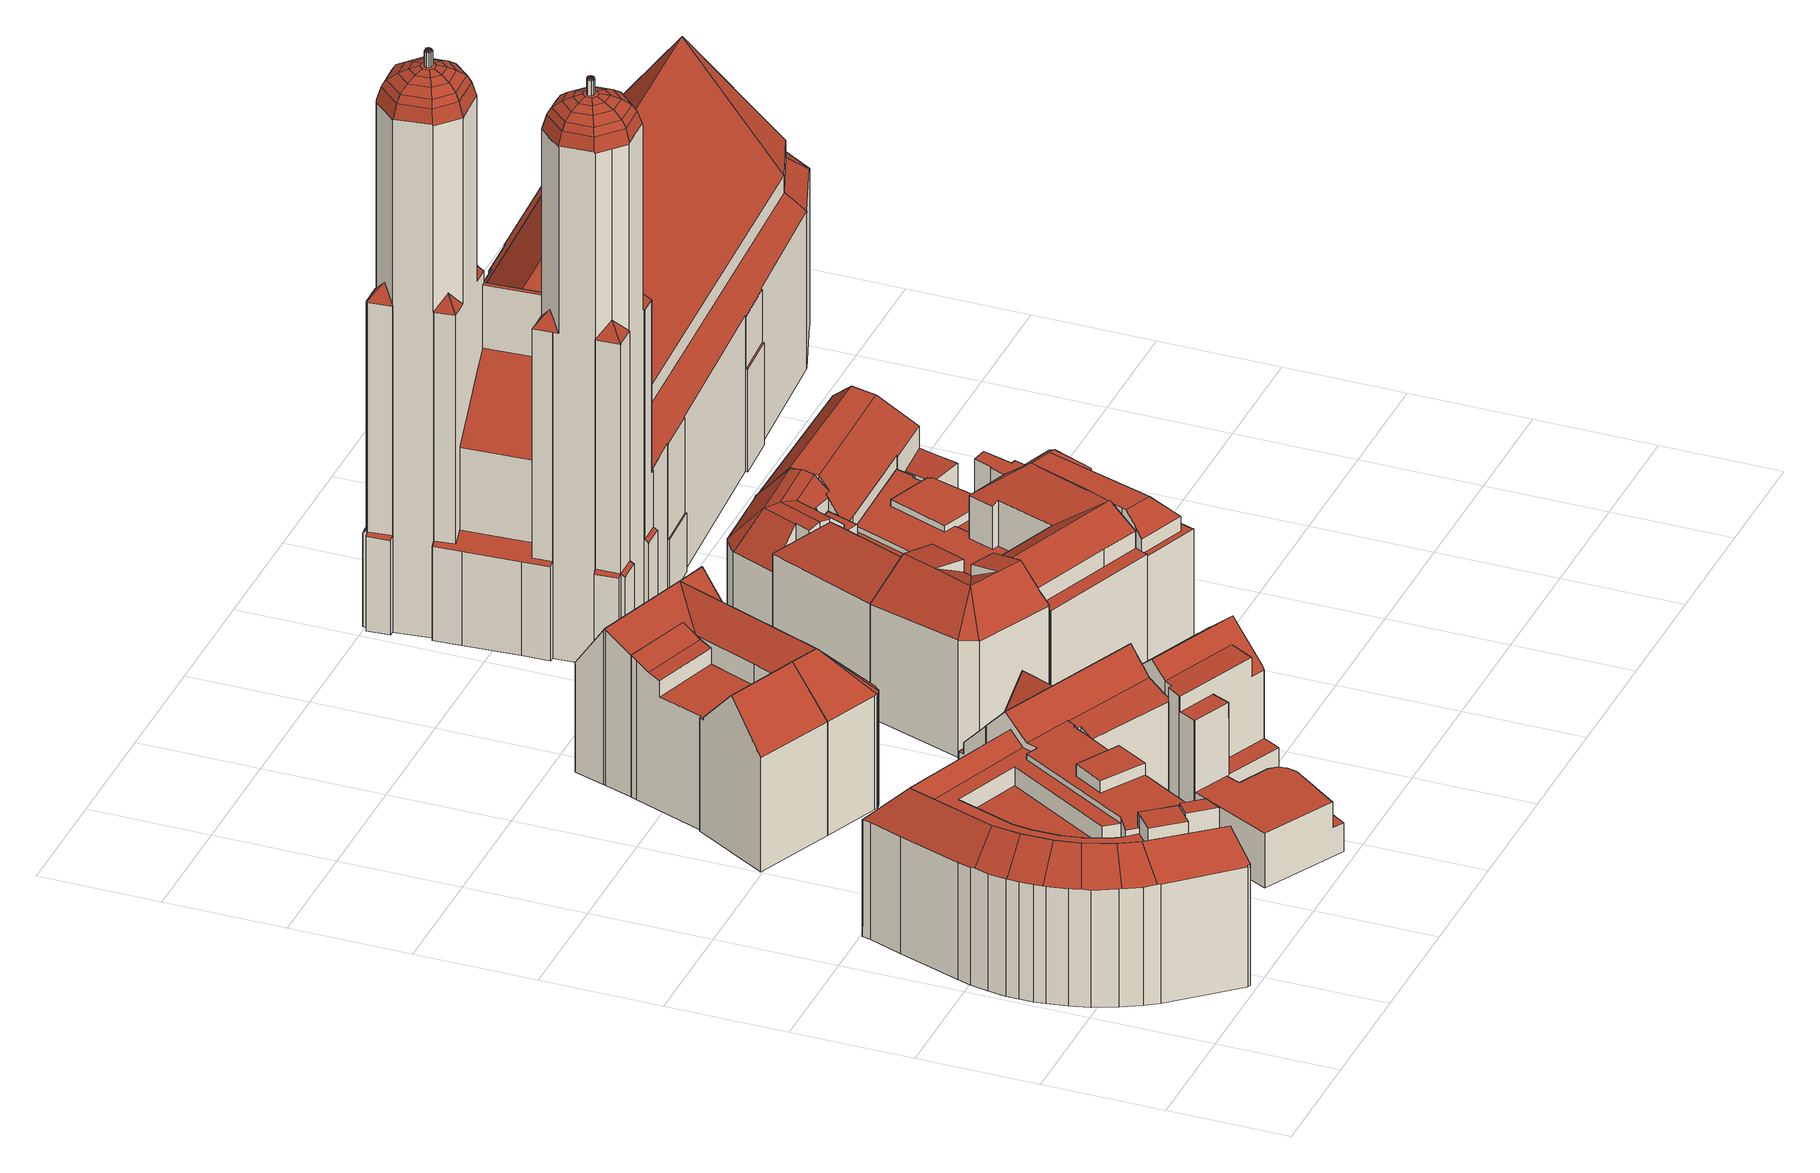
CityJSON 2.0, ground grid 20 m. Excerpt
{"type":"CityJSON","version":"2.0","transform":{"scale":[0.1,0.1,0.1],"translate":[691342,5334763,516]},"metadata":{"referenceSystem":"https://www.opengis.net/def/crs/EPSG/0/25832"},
"CityObjects":{
"building1":{"type":"Building","attributes":{"Gemeindeschluessel":"09162000","HoeheDach":"545.190","HoeheGrund":"516.909","Methode":"2000","NiedrigsteTraufeDesGebaeudes":"534.070","Geometrietyp2DReferenz":"3000","function":"31001_2000","roofType":"3100","measuredHeight":28.28,"storeysAboveGround":6},"geometry":[{"type":"MultiSurface","lod":"2","boundaries":[[[0,1,2,3,4,5,6,7]],[[8,9,10,11]],[[12,13,14,15,16]],[[11,10,17,18]],[[19,20,21,22,23,24]],[[25,26,21,20]],[[27,28,29,30,31]],[[32,33,34,35,36,37]],[[38,4,3,39]],[[40,41,42,43,44,45,46]],[[47,48,49,50]],[[19,51,52,53,54,55,56,57,58,59,60,61,62,63,28,27,64,65,66,67,13,12,68,69,70,38,39,71,72,73,74,75,76,77,78,25,20]],[[70,5,4,38]],[[18,17,33,32]],[[59,79,80,48,47,81,82,83,84,85,46,45,60]],[[86,87,88,89,90,35,34,91,92,93,94,95,82,81,96,97,80,79]],[[67,98,14,13]],[[84,83,99,100]],[[59,58,101,102,86,79]],[[97,49,48,80]],[[103,90,89,104]],[[57,105,101,58]],[[106,107,108,109]],[[110,111,112,113]],[[71,114,115,72]],[[116,0,7,117,16,15]],[[113,112,118,119]],[[54,53,120,121,122]],[[123,124,125,126]],[[127,128,129,130]],[[60,45,44,61]],[[98,131,132,116,15,14]],[[132,133,134,116]],[[135,136,137,138]],[[91,139,140,92]],[[96,50,49,97]],[[93,141,142,94]],[[69,6,5,70]],[[76,75,143,138,137,144]],[[12,16,117,68]],[[145,146,122,121,147,102,101,105]],[[40,148,149,150]],[[151,152,111,110]],[[61,44,43,62]],[[135,138,143,153]],[[55,146,145,56]],[[153,154,136,135]],[[74,73,155,156,157,158]],[[22,21,26,159,160,161]],[[69,68,117,7,6]],[[134,162,0,116]],[[78,77,163,130,129,160,159]],[[164,88,87,147,121,120,165]],[[166,91,34,33]],[[156,155,115,114,2,1,167]],[[162,168,1,0]],[[40,46,85,106,109,169,170,148]],[[171,172,133,132]],[[173,139,91,166,170,169]],[[94,142,174,95]],[[53,52,175,165,120]],[[107,100,99,174]],[[85,84,100,107,106]],[[28,63,42,41,29]],[[161,128,23,22]],[[164,157,156,167,176,104,89,88]],[[160,129,128,161]],[[95,174,99,83,82]],[[67,66,177,131,98]],[[176,167,1,168]],[[19,24,178,51]],[[37,36,152,151]],[[86,102,147,87]],[[76,144,163,77]],[[81,47,50,96]],[[119,118,124,123]],[[104,176,168,162,134,133,172,149,148,170,166,33,17,10,9,125,124,118,112,111,152,36,103]],[[75,74,158,154,153,143]],[[165,175,178,24,23,128,127,136,154,158,157,164]],[[127,130,163,144,137,136]],[[78,159,26,25]],[[71,39,3,2,114]],[[150,149,172,171]],[[27,31,179,64]],[[72,115,155,73]],[[173,108,107,174,142,141,140,139]],[[109,108,173,169]],[[179,31,30,150,171,180]],[[36,35,90,103]],[[177,181,180,171,132,131]],[[92,140,141,93]],[[65,64,179,180,181]],[[29,41,40,150,30]],[[65,181,177,66]],[[126,125,9,8]],[[54,122,146,55]],[[126,8,11,18,32,37,151,110,113,119,123]],[[56,145,105,57]],[[62,43,42,63]],[[51,178,175,52]]],"semantics":{"surfaces":[{"type":"RoofSurface"},{"type":"WallSurface"},{"type":"GroundSurface"}],"values":[0,1,1,1,1,1,1,1,1,0,0,2,1,1,1,0,1,0,1,1,1,1,1,1,1,0,1,1,1,0,1,0,0,1,1,1,1,1,1,1,0,0,1,1,0,1,1,1,0,1,0,1,0,1,0,0,0,0,1,1,1,1,1,1,1,1,1,1,1,0,1,1,1,1,1,1,0,1,0,0,1,1,0,1,1,0,1,0,1,0,1,1,0,1,1,1,0,1,1,1]}}]},
"building2":{"type":"Building","attributes":{"Gemeindeschluessel":"09162000","HoeheDach":"544.480","HoeheGrund":"517.140","Methode":"2000","NiedrigsteTraufeDesGebaeudes":"536.950","Geometrietyp2DReferenz":"3000","function":"31001_9998","roofType":"3100","measuredHeight":27.34,"storeysAboveGround":5},"geometry":[{"type":"MultiSurface","lod":"2","boundaries":[[[182,183,184,185]],[[186,182,185,187]],[[183,188,189,190,184]],[[191,192,193,194,195,196,197,198]],[[199,200,186,187,201,202,203]],[[192,191,200,199,204,205,206]],[[205,204,207,208]],[[194,202,201,195]],[[192,206,209,193]],[[191,198,188,183,182,186,200]],[[196,190,189,197]],[[194,193,209,208,207,203,202]],[[197,189,188,198]],[[196,195,201,187,185,184,190]],[[206,205,208,209]],[[203,207,204,199]]],"semantics":{"surfaces":[{"type":"RoofSurface"},{"type":"WallSurface"},{"type":"GroundSurface"}],"values":[0,1,0,2,0,1,0,1,1,1,1,1,1,1,0,1]}}]},
"building3":{"type":"Building","attributes":{"Gemeindeschluessel":"09162000","HoeheDach":"544.720","HoeheGrund":"516.900","Methode":"9999","NiedrigsteTraufeDesGebaeudes":"521.910","Geometrietyp2DReferenz":"3000","function":"31001_2000","roofType":"1000","measuredHeight":27.82,"storeysAboveGround":7},"geometry":[{"type":"MultiSurface","lod":"2","boundaries":[[[210,211,212,213,214]],[[215,216,217,218,219,220]],[[221,222,223,224]],[[225,226,227,228]],[[229,230,231,232]],[[233,234,231,230,235,225,228,236,237,238,239]],[[240,241,242,243,244,245,246,247,248]],[[237,249,250,238]],[[251,214,213,252]],[[230,212,211,235]],[[253,224,223,254,255]],[[221,256,234,233,257,222]],[[210,258,259,211]],[[51,260,261,19]],[[262,263,217,216]],[[240,264,241]],[[259,255,254,226,225,235,211]],[[53,265,266,52]],[[53,54,247,246,265]],[[267,268,269,245,244]],[[238,250,270,239]],[[215,220,271,272]],[[239,270,257,233]],[[273,274,275,276,277,278]],[[228,227,279,236]],[[264,240,248,280,281,278,277]],[[282,283,284,285]],[[285,284,263,262]],[[245,269,271,220,219,286,266,265,246]],[[215,272,268,267,287,251,252,229,232,256,221,224,253,274,273,56,55,54,53,52,51,19,282,285,262,216]],[[218,217,263,284,283,261,260,288]],[[259,258,276,275,255]],[[253,255,275,274]],[[19,261,283,282]],[[273,278,281,56]],[[288,286,219,218]],[[252,213,212,230,229]],[[272,271,269,268]],[[287,243,242,214,251]],[[236,279,249,237]],[[54,55,280,248,247]],[[210,214,242,241,264,277,276,258]],[[56,281,280,55]],[[232,231,234,256]],[[51,52,266,286,288,260]],[[267,244,243,287]],[[257,270,250,249,279,227,226,254,223,222]]],"semantics":{"surfaces":[{"type":"RoofSurface"},{"type":"WallSurface"},{"type":"GroundSurface"}],"values":[0,1,1,1,1,0,0,1,1,1,1,1,1,1,1,1,1,1,1,1,1,1,1,1,1,0,1,1,0,2,0,0,1,1,1,1,1,1,1,1,1,1,1,1,1,1,0]}}]},
"building4":{"type":"Building","attributes":{"Gemeindeschluessel":"09162000","HoeheDach":"544.460","HoeheGrund":"517.103","Methode":"2000","NiedrigsteTraufeDesGebaeudes":"536.112","Geometrietyp2DReferenz":"3000","function":"31001_9998","roofType":"3100","measuredHeight":27.36,"storeysAboveGround":5},"geometry":[{"type":"MultiSurface","lod":"2","boundaries":[[[289,290,291,292]],[[293,294,295,296]],[[297,298,299,300]],[[301,302,303,304,305]],[[198,191,306,307,188]],[[289,292,206,192]],[[292,291,308,205,206]],[[309,310,291,290]],[[311,312,313,314]],[[315,316,317,318]],[[308,319,307,306,320]],[[198,188,321,197]],[[301,305,310,309]],[[304,303,322,323,308]],[[324,325,323,322]],[[188,307,319,326,327,321]],[[311,314,325,324,302,301,309,290,289,192,191,198,197,328,297,300,293,296,315,318]],[[311,318,317,329,330,312]],[[323,313,312,330,319,308]],[[191,192,206,205,320,306]],[[197,321,327,328]],[[296,295,316,315]],[[300,299,294,293]],[[330,329,319]],[[291,310,305,304,308]],[[319,329,317,316,295,294,299,298,326]],[[324,322,303,302]],[[308,320,205]],[[297,328,327,326,298]],[[314,313,323,325]]],"semantics":{"surfaces":[{"type":"WallSurface"},{"type":"RoofSurface"},{"type":"GroundSurface"}],"values":[0,0,0,0,0,0,1,0,0,0,1,0,0,1,0,1,2,0,1,0,0,0,0,1,1,1,0,1,0,0]}}]},
"building5":{"type":"Building","attributes":{"Gemeindeschluessel":"09162000","HoeheDach":"542.830","HoeheGrund":"516.952","Methode":"2000","NiedrigsteTraufeDesGebaeudes":"529.500","Geometrietyp2DReferenz":"3000","function":"31001_2000","roofType":"3100","measuredHeight":25.88,"storeysAboveGround":6},"geometry":[{"type":"MultiSurface","lod":"2","boundaries":[[[331,332,333,334]],[[335,336,337]],[[338,339,340]],[[336,341,342,337]],[[343,344,345,346]],[[338,347,339]],[[348,349,350,351]],[[352,353,354,355,356,350,349,357]],[[358,359,360,361]],[[362,363,332,331]],[[364,344,343,365,366]],[[367,368,364,366,369]],[[358,370,355,354,371,359]],[[337,342,372,367,369,340]],[[351,350,356,373]],[[358,361,374,362,331,334,345,344,364,368,375,376,377,348,351,373,370]],[[334,333,346,345]],[[365,340,369,366]],[[373,356,355,370]],[[353,352,341,336,335,339]],[[337,340,339,335]],[[374,361,360,378,379]],[[376,375,372,342,341,352]],[[377,357,349,348]],[[343,346,333,332,363,379,378,338,340,365]],[[374,379,363,362]],[[377,376,352,357]],[[367,372,375,368]],[[378,360,359,371,347,338]],[[353,339,347,371,354]]],"semantics":{"surfaces":[{"type":"WallSurface"},{"type":"RoofSurface"},{"type":"GroundSurface"}],"values":[0,0,1,1,0,0,0,1,0,0,0,0,0,1,0,2,0,1,0,0,1,0,0,0,1,0,0,0,1,0]}}]},
"building6":{"type":"Building","attributes":{"Gemeindeschluessel":"09162000","HoeheDach":"542.400","HoeheGrund":"516.999","Methode":"2000","NiedrigsteTraufeDesGebaeudes":"529.500","Geometrietyp2DReferenz":"3000","function":"31001_2000","roofType":"3200","measuredHeight":25.4,"storeysAboveGround":6},"geometry":[{"type":"MultiSurface","lod":"2","boundaries":[[[380,381,382,383]],[[375,372,384,368]],[[385,386,387,388,389,382,381,390]],[[391,392,387,386,393,394]],[[349,395,396,394,357]],[[376,397,372,375]],[[348,398,399,400,395,349]],[[377,357,401,397,376]],[[348,349,357,377]],[[402,403,399,398]],[[372,385,390,404,384]],[[395,400,405,396]],[[406,407,403,402]],[[394,393,401,357]],[[408,388,387,392]],[[380,409,404,390,381]],[[368,384,404,409]],[[383,382,389,410]],[[397,401,393,386,385,372]],[[410,389,388,408]],[[406,391,394,396,405,407]],[[348,377,376,375,368,409,380,383,410,408,392,391,406,402,398]],[[405,400,399,403,407]]],"semantics":{"surfaces":[{"type":"WallSurface"},{"type":"RoofSurface"},{"type":"GroundSurface"}],"values":[0,0,1,0,1,0,0,0,0,0,1,0,0,0,0,0,0,0,1,0,0,2,1]}}]},
"building7":{"type":"Building","attributes":{"Gemeindeschluessel":"09162000","HoeheDach":"540.280","HoeheGrund":"517.070","Methode":"2000","NiedrigsteTraufeDesGebaeudes":"533.748","Geometrietyp2DReferenz":"3000","function":"31001_2000","roofType":"2100","measuredHeight":23.21,"storeysAboveGround":6},"geometry":[{"type":"MultiSurface","lod":"2","boundaries":[[[411,412,413,414]],[[415,416,417,418]],[[419,420,421,422,423]],[[424,425,419,426]],[[427,428,415,418,429,430,431,432,433,434,435,436,437,438,411,414,439,440,441,442,443,444]],[[442,445,446,443]],[[432,431,447,425,424]],[[425,447,448,449,417,416,420,419]],[[437,436,450,451,452]],[[428,427,453,422,421]],[[433,432,424,426,454]],[[441,455,445,442]],[[439,414,413,456,457]],[[454,426,419,423,458]],[[427,444,459,460,453]],[[423,422,453,460,461]],[[435,462,450,436]],[[411,438,463,464,412]],[[443,446,459,444]],[[415,428,421,420,416]],[[418,417,449,429]],[[461,460,459,446,445,455,465,457,456]],[[466,458,423,461,451,450,462]],[[430,448,447,431]],[[461,456,413,412,464]],[[437,452,463,438]],[[439,457,465,440]],[[429,449,448,430]],[[434,466,462,435]],[[434,433,454,458,466]],[[440,465,455,441]],[[452,451,461,464,463]]],"semantics":{"surfaces":[{"type":"WallSurface"},{"type":"RoofSurface"},{"type":"GroundSurface"}],"values":[0,0,1,1,2,0,0,1,0,0,0,0,0,1,0,1,0,0,0,0,0,1,1,0,1,0,0,0,0,0,0,1]}}]},
"building8":{"type":"Building","attributes":{"Gemeindeschluessel":"09162000","HoeheDach":"542.470","HoeheGrund":"516.836","Methode":"2000","NiedrigsteTraufeDesGebaeudes":"530.440","Geometrietyp2DReferenz":"3000","function":"31001_2000","roofType":"1000","measuredHeight":25.63,"storeysAboveGround":6},"geometry":[{"type":"MultiSurface","lod":"2","boundaries":[[[467,468,469,470,471,472]],[[473,474,475,476]],[[477,478,479,480,481]],[[482,483,484,485,486,487,488]],[[489,490,491,492,493,494]],[[489,494,495,496]],[[497,498,499,500]],[[501,502,503,504]],[[505,506,497,500]],[[497,506,483,482,507,508,509,510,498]],[[511,512,513,514]],[[515,516,491,490]],[[517,518,519,520]],[[521,486,485,522]],[[523,524,475,474,525,526,480,527,528,513,512]],[[501,529,530,531,502]],[[517,520,532,533,534,535,536]],[[537,538,539,540,471,470]],[[527,541,542,528]],[[482,488,467,472,543,544]],[[545,525,474,473]],[[514,513,528,546]],[[547,526,525,545]],[[548,549,550,551]],[[481,480,526,547]],[[552,508,507,553]],[[554,555,478,477]],[[556,531,530,557,542,541,479,478,555]],[[476,475,524,558]],[[559,560,493,492]],[[539,538,560,559]],[[556,510,509,561,503,502,531]],[[562,563,516,515]],[[564,534,533,565]],[[566,504,503,561,567,568,536,535]],[[569,509,508,552]],[[522,485,484,570]],[[537,550,549,495,494,493,560,538]],[[496,495,549,548]],[[480,479,541,527]],[[536,568,518,517]],[[567,561,509,569]],[[553,507,482,544]],[[483,506,505,570,484]],[[554,499,498,510,556,555]],[[569,552,553,544,543,540,539,559,492,491,516,563,519,518,568,567]],[[571,523,512,511]],[[572,573,468,467,488,487]],[[546,528,542,557,574]],[[575,469,468,573]],[[572,487,486,521]],[[562,576,532,520,519,563]],[[566,535,534,564]],[[574,557,530,529]],[[489,496,548,551,575,573,572,521,522,570,505,500,499,554,477,481,547,545,473,476,558,571,511,514,546,574,529,501,504,566,564,565,576,562,515,490]],[[471,540,543,472]],[[565,533,532,576]],[[558,524,523,571]],[[575,551,550,537,470,469]]],"semantics":{"surfaces":[{"type":"RoofSurface"},{"type":"WallSurface"},{"type":"GroundSurface"}],"values":[0,1,1,0,1,1,1,1,1,0,1,1,1,1,0,1,0,1,1,1,1,1,1,1,1,1,1,0,1,1,1,0,1,1,1,1,1,0,1,1,1,1,1,1,1,0,1,1,1,1,1,1,1,1,2,1,1,1,1]}}]},
"building9":{"type":"Building","attributes":{"Gemeindeschluessel":"09162000","HoeheDach":"542.160","HoeheGrund":"516.651","Methode":"2000","NiedrigsteTraufeDesGebaeudes":"535.760","Geometrietyp2DReferenz":"3000","function":"31001_2000","roofType":"1000","measuredHeight":25.51,"storeysAboveGround":6},"geometry":[{"type":"MultiSurface","lod":"2","boundaries":[[[577,578,579,580,581]],[[582,583,584,585]],[[586,587,588,589]],[[590,591,587,586]],[[592,593,591,590]],[[594,595,596,597,598]],[[599,600,601,602,603]],[[604,603,605,606,584,583,555,598,597]],[[607,608,609,610,611]],[[612,555,583,582]],[[613,614,606,605,615]],[[601,581,580,602]],[[616,617,618,619]],[[620,621,622,623]],[[624,625,593,592]],[[585,584,606,614]],[[587,591,593,625,626,627,628,629,630,588]],[[631,632,633,634]],[[628,635,636,629]],[[635,599,603,604]],[[634,633,617,616]],[[611,610,637,622,621,638,618,617,633,632]],[[626,600,599,627]],[[613,615,609,608]],[[578,623,622,637,579]],[[607,611,632,631]],[[627,599,635,628]],[[595,639,630,629,636,596]],[[635,604,597,596,636]],[[624,577,581,601,600,626,625]],[[589,588,630,639]],[[594,598,555,612]],[[603,602,580,579,637,610,609,615,605]],[[619,618,638,640]],[[640,638,621,620]],[[624,592,590,586,589,639,595,594,612,582,585,614,613,608,607,631,634,616,619,640,620,623,578,577]]],"semantics":{"surfaces":[{"type":"WallSurface"},{"type":"RoofSurface"},{"type":"GroundSurface"}],"values":[0,0,0,0,0,0,1,1,0,0,0,1,0,0,0,0,1,0,0,1,0,1,0,0,0,0,0,0,1,0,0,0,1,0,0,2]}}]},
"building10":{"type":"Building","attributes":{"Gemeindeschluessel":"09162000","HoeheDach":"540.030","HoeheGrund":"516.915","Methode":"2000","NiedrigsteTraufeDesGebaeudes":"520.330","Geometrietyp2DReferenz":"3000","function":"31001_2000","roofType":"2100","measuredHeight":23.11,"storeysAboveGround":6},"geometry":[{"type":"MultiSurface","lod":"2","boundaries":[[[641,642,643,644,645,646]],[[644,643,647,648,649,650]],[[651,652,448,653]],[[654,655,656,657]],[[658,650,649,659]],[[660,661,662,663,664,665,448,652,666,667,668]],[[662,669,670,671,672,663]],[[673,674,675,676,677]],[[678,679,675,674]],[[680,681,682,683]],[[645,644,650,658,684]],[[685,672,671,686]],[[653,448,665,687]],[[684,658,688,689]],[[690,683,682,691,668,667]],[[660,668,691,659,649,648]],[[661,677,676,669,662]],[[692,673,677,661,660,648,647]],[[687,665,664,693]],[[646,645,684,689]],[[693,664,663,694]],[[657,656,695,696]],[[697,686,671,670,698]],[[697,698,679,678]],[[695,656,655,688,658,659,691,682,681,699,700,701]],[[702,666,652,651]],[[696,695,701,703]],[[692,647,643,642]],[[690,667,666,702]],[[669,676,675,679,698,670]],[[654,641,646,689,688,655]],[[704,699,681,680]],[[685,694,663,672]],[[673,692,642,641,654,657,696,703,705,704,680,683,690,702,651,653,687,693,694,685,686,697,678,674]],[[703,701,700,705]],[[705,700,699,704]]],"semantics":{"surfaces":[{"type":"WallSurface"},{"type":"RoofSurface"},{"type":"GroundSurface"}],"values":[0,1,0,0,0,1,1,0,0,0,0,0,0,0,0,0,1,0,0,1,0,0,0,0,1,0,0,0,0,1,0,0,0,2,0,0]}}]},
"building11":{"type":"Building","attributes":{"name":"Frauenkirche","Gemeindeschluessel":"09162000","HoeheDach":"615.630","HoeheGrund":"517.000","Methode":"2000","NiedrigsteTraufeDesGebaeudes":"525.861","Geometrietyp2DReferenz":"3000","function":"31001_3041","roofType":"3100","measuredHeight":98.63,"storeysAboveGround":1},"geometry":[{"type":"MultiSurface","lod":"2","boundaries":[[[706,707,708,709]],[[710,711,712,713]],[[714,715,716,717]],[[718,719,720,721,722]],[[723,724,725,726]],[[727,728,729]],[[730,731,732,733]],[[734,735,736,737]],[[738,739,740,741,742,743,744]],[[745,746,747,748]],[[749,750,751,752]],[[753,754,755,756,757,758,759]],[[760,761,762,763]],[[764,765,766,767]],[[768,769,770,771]],[[772,773,731,730]],[[774,726,775,776]],[[777,718,722,778]],[[779,780,781,782]],[[783,784,785,786]],[[787,788,789,777,778,790,791,792]],[[793,794,795,796]],[[797,798,799,800]],[[801,749,752,802]],[[803,804,805,806]],[[807,808,724,809]],[[810,811,812,813]],[[814,815,816,808]],[[817,818,819,820,821]],[[735,822,823,824,736]],[[825,826,749,801]],[[827,828,829]],[[830,831,832,833]],[[834,835,836,837]],[[838,839,840,841]],[[842,843,844,845,846,847]],[[707,848,849,850]],[[851,852,853,854]],[[855,856,857,801,802,858]],[[761,859,860,762]],[[861,862,863,864]],[[865,866,867,868]],[[869,870,809,871]],[[872,873,874,875]],[[876,877,873,872,878,879,880]],[[881,776,775,882,883,884,885,886]],[[887,814,808,807]],[[888,889,890,891,892]],[[785,893,894,895]],[[896,897,746,745]],[[898,899,900,901,902,903]],[[904,829,905]],[[906,814,887,907]],[[908,909,910,911]],[[912,913,914,915]],[[916,917,918]],[[919,920,716,715]],[[921,922,923,924]],[[925,926,927,928,929,930,931,744,743,842,847,783,786,932]],[[816,898,903,725]],[[933,934,935,936]],[[937,938,939,940,941,927,926]],[[726,725,903,775]],[[757,756,942,943,810]],[[832,944,945,946]],[[947,706,948,949]],[[950,710,713,951]],[[952,953,888,892]],[[954,955,956,957,958,959,960]],[[841,961,962,963]],[[729,728,964,965]],[[782,966,967,968]],[[969,970,769,971,769,768]],[[970,939,938,769]],[[972,973,837,836,958,957,974]],[[708,707,850,975]],[[781,976,966,782]],[[977,978,976,781]],[[961,831,830,979]],[[815,980,898,816]],[[783,847,846,845,981,784]],[[982,983,984,985]],[[771,770,986,987]],[[840,839,988]],[[731,989,990,732]],[[991,992,921,924]],[[981,845,993,822,735]],[[740,994,995,996,741]],[[864,863,997,998]],[[979,851,854,999]],[[938,937,971,769]],[[1000,1001,780,779]],[[1002,829,904]],[[1003,1004,1005,943]],[[1006,1007,1008,1009]],[[1010,1011,1012,1013]],[[713,1014,1015,951]],[[1016,1017,1018,1019,1020,1021,876,880,1022,1023,1024,1025,759,758,813,1026]],[[988,839,838,1027]],[[1028,1029,932,786,785,895,1030]],[[925,932,1029,1031]],[[1032,1033,1034,1035]],[[817,821,1036,1037]],[[1011,1038,1039,1040,1012]],[[808,816,725,724]],[[1041,1042,1043,721,720,719,728,727,822,993,845,844,1044,1017,1016,1026,1045,1046,1047,1048,1049,1050,1051,1052,1053,956,955,1054,1055,899]],[[1056,1057,804,803]],[[1051,1050,1049,1048,1058,1059,1052]],[[1060,1061,978,977]],[[1002,1062,829]],[[827,730,733,828]],[[895,894,764,767]],[[1034,1000,779,1063]],[[1064,1065,1001,1000]],[[1066,916,918]],[[802,752,774,776]],[[751,908,911,1067]],[[1014,1068,1069,1015]],[[1070,905,1060,977]],[[953,1071,818,817,1037,1072,1073,1074,889,888]],[[961,979,999,962]],[[1062,772,730,827]],[[937,926,925,1031,971]],[[743,742,1044,843,842]],[[1075,1076,1077,1078]],[[794,793,942,1079]],[[940,939,970,969]],[[829,828,1061]],[[1080,1081,1068,1014]],[[866,917,1082,867]],[[1083,1024,1023,1084]],[[1085,875,874,1086,1021,1020,1087]],[[1088,1089,1090,1091,1092,1093]],[[748,747,717,1094]],[[868,867,1095,1096]],[[1097,1098,800,919,715,714,1099]],[[1063,779,782,968]],[[841,840,831,961]],[[883,882,902,901,1100,1101,1102,1103,1104,1105,1106]],[[1107,983,1108,989]],[[838,841,1027]],[[762,860,1013,1012,1109,1110,763]],[[867,1082,1111,1095]],[[1061,828,733,978]],[[1112,945,944,1113]],[[1114,1115,909,908]],[[833,832,946,1111]],[[1116,1102,1101,954,960,835,834]],[[1117,833,1111,1082]],[[1118,924,923,1119]],[[1120,968,967,1121]],[[1122,1123,1124,1125,1126,1127]],[[752,751,1067,774]],[[907,887,1128,1129]],[[1030,895,767,1130]],[[1090,1089,1131,1132]],[[1133,772,1062,1002]],[[812,811,1058]],[[949,948,710,950]],[[1134,1088,1093,920,919]],[[1027,841,963,1135]],[[1136,1137,857,856,855,1138]],[[1079,942,756,755]],[[750,1114,908,751]],[[1139,825,801,857]],[[1140,991,924,1118]],[[1141,1142,1143,1144]],[[966,990,1145,967]],[[755,754,753,1146,1147,933,936,1148,1149,879,878,872,875,1085,1087,1150,1151,1152,739,738,744,931,930,929,928,927,941,940,969,768,771,987,1153,1154,1155,820,819,1156,952,892,891,1157,1158,1159,1160,760,763,1110,1109,1161,1162,1163,1164,1106,1105,1104,1103,1102,1116,834,837,973,972,1006,1009,861,864,998,1165,1166,1056,803,806,1167,1168,1169,896,745,748,1094,1170,1092,1091,1090,1132,912,915,1075,1078,1171,1172,795,794,1079]],[[1099,714,717,747,746,897]],[[962,999,1173,992]],[[998,997,1174,1165]],[[1175,1063,968,1120]],[[1106,1164,1163,1142,1141,1039,1038,884,883]],[[1096,1095,922,921]],[[1033,983,1107,1064]],[[1165,1174,1176,1166]],[[1152,994,740,739]],[[806,805,1177,1167]],[[909,1115,1129,1128,1178,870,869,910],[1121,1179,1180,982,985,1032,1035,1175,1120]],[[1012,1040,1144,1143,1162,1161,1109]],[[811,1005,1058]],[[894,950,951,764]],[[1043,1042,1181]],[[1024,1083,934,933,1147,1146,1025]],[[1132,1131,913,912]],[[795,1172,1171,1182,1183,1184,796]],[[851,1185,1066,852]],[[1166,1176,1057,1056]],[[918,917,866]],[[780,1070,977,781]],[[858,802,776,881]],[[712,1080,1014,713]],[[907,1129,1115,1114]],[[979,830,1185,851]],[[1134,799,1184,1183]],[[905,829,1060]],[[1186,918,865]],[[1187,955,954,1101,1100]],[[1065,773,772,1133]],[[1133,1002,904,1188]],[[971,1031,1189,1190]],[[711,1191,709,708,975,1081,1080,712],[1119,1112,1113,988,1027,1135,1140,1118]],[[1155,1154,1153,1189,1028,1030,1130,1122,1127,821,820]],[[963,962,992,991]],[[915,914,1076,1075]],[[826,906,750,749]],[[852,1066,918]],[[823,822,727,729,965,824]],[[859,1010,1013,860]],[[1167,1177,1192,1168]],[[1036,1193,1125,1124,824,965,964,728,719,718,777,789,788,787,1072,1037]],[[951,1015,765,764]],[[1058,1194,1059]],[[1004,1194,1058]],[[758,757,810,813]],[[886,885,884,1038,1011,1010]],[[1149,1022,880,879]],[[999,854,1195,1173]],[[922,946,945,923]],[[980,1041,899,898]],[[1196,1136,1138,890]],[[854,853,1186,1195]],[[1179,1145,1108,1180]],[[900,899,1055,1187,1100,901]],[[1095,1111,946,922]],[[706,709,1191,948]],[[826,815,814,906]],[[1062,827,829]],[[1067,723,726,774]],[[1159,1158,1157,891,890,1138,855,858,881,886,1010,1160]],[[848,1197,734,849]],[[989,1108,1145,990]],[[947,848,707,706]],[[1119,923,945,1112]],[[850,849,1069,1068]],[[1139,1198,1041,980,825]],[[1044,844,843]],[[1035,1034,1063,1175]],[[770,769,1199,986]],[[1200,1181,1042,1041,1198,1139]],[[753,759,1025,1146]],[[1001,1188,1070,780]],[[1005,1004,1058]],[[819,818,1071,1156]],[[919,800,799,1134]],[[1003,793,796,1184,799,798]],[[918,866,865]],[[1055,1054,955,1187]],[[1031,1029,1028,1189]],[[1197,981,735,734]],[[798,1194,1004,1003]],[[1074,1073,792,791,790,778,722,721,1043,1201,1200,1139,857,1137,1202,1196]],[[1173,1195,868,1096]],[[1169,1168,1192,1097,1099,897,896]],[[1066,1185,1117,916]],[[784,1203,893,785]],[[943,1005,811,810]],[[1202,1137,1136,1196]],[[1053,797,800,1098,1097,1192,1177,805,804,1057,1176,1174,997,863,862,1008,1007,974,957,956]],[[986,1199,1190,1189,1153,987]],[[825,980,815,826]],[[1130,767,766,1124,1123,1122]],[[1053,1052,1059,797]],[[1204,1033,1032]],[[916,1117,1082,917]],[[853,918,1186]],[[1180,1108,983,982]],[[821,1127,1126,1036]],[[985,984,1204,1032]],[[1033,1064,1000,1034]],[[1201,1043,1181,1200]],[[1121,967,1145,1179]],[[1156,1071,953,952]],[[1072,787,792,1073]],[[992,1173,1096,921]],[[775,903,902,882]],[[1047,1046,1045,812,1058,1048]],[[1162,1143,1142,1163]],[[1144,1040,1039,1141]],[[1065,1133,1188,1001]],[[1204,984,983,1033]],[[852,918,853]],[[911,871,723,1067]],[[1113,944,840,988]],[[1078,1077,1182,1171]],[[1087,1020,1019,1150]],[[769,971,1190,1199]],[[960,959,958,836,835]],[[773,1107,989,731]],[[893,949,950,894]],[[829,1061,1060]],[[831,840,944,832]],[[1183,1182,1077,1076,914,913,1131,1089,1088,1134]],[[859,761,760,1160,1010]],[[910,869,871,911]],[[1203,1197,848,947]],[[1203,947,949,893]],[[978,733,732,976]],[[1018,995,994,1152,1151,1150,1019]],[[935,934,1083,1084]],[[906,907,1114,750]],[[1148,936,935,1084,1023,1022,1149]],[[813,812,1045,1026]],[[1185,830,833,1117]],[[1074,1196,890,889]],[[1195,1186,865,868]],[[975,850,1068,1081]],[[1126,1125,1193,1036]],[[741,996,995,1018,1017,1044,742]],[[717,716,920,1093,1092,1170,1094]],[[1188,904,905,1070]],[[871,809,724,723]],[[1135,963,991,1140]],[[1009,1008,862,861]],[[1178,807,809,870]],[[1064,1107,773,1065]],[[797,1059,1194,798]],[[877,876,1021,1086]],[[765,737,736,766]],[[943,942,793,1003]],[[874,873,877,1086]],[[976,732,990,966]],[[849,734,737,1069]],[[972,974,1007,1006]],[[1015,1069,737,765]],[[1128,887,807,1178]],[[784,981,1197,1203]],[[948,1191,711,710]],[[766,736,824,1124]]],"semantics":{"surfaces":[{"type":"RoofSurface"},{"type":"WallSurface"},{"type":"GroundSurface"}],"values":[0,0,1,0,0,0,0,0,1,1,0,1,1,0,1,0,0,1,0,0,0,1,0,0,1,0,1,0,1,0,0,0,0,1,0,1,0,0,0,0,1,0,0,1,1,0,0,1,0,1,0,0,0,0,1,0,0,0,1,0,1,1,0,0,0,0,0,1,1,0,0,0,1,0,1,0,0,0,0,0,0,1,1,1,0,0,0,0,1,0,1,0,0,1,1,0,0,0,1,0,1,1,1,0,0,1,1,0,0,0,0,0,0,0,0,0,0,0,0,0,0,0,0,0,1,1,1,0,0,0,1,1,1,1,0,1,0,0,1,0,1,1,0,0,1,0,0,1,0,1,1,1,0,0,0,1,0,0,0,0,1,1,1,0,0,1,0,0,2,0,0,1,1,1,0,0,1,1,1,0,1,0,0,0,1,1,1,0,1,0,0,0,0,0,0,1,0,0,0,0,0,0,0,1,0,1,0,0,1,1,1,1,0,0,0,0,1,1,0,0,0,0,0,1,1,0,0,0,0,0,1,0,0,0,1,0,0,0,1,0,1,1,0,0,1,1,0,0,0,1,0,1,1,0,1,0,0,1,0,0,1,0,0,1,1,0,0,1,0,1,0,0,1,1,1,0,0,0,1,1,0,0,0,0,1,1,1,1,0,0,0,0,0,0,1,0,0,0,0,1,0,0,1,1,0,1,0,0,0,1,1,0,0,1,1,0,0,1,1,0,0,0,0,0,1,0,0,0,0,0]}}]}
},
"vertices":[
[64,381,265],[117,533,265],[86,595,214],[82,581,214],[62,526,214],[25,420,214],[18,397,215],[17,390,216],[114,256,211],[114,256,243],[127,220,243],[127,220,211],[8,336,9],[7,316,9],[7,316,214],[8,335,214],[8,336,214],[137,203,243],[137,203,211],[595,395,9],[620,444,9],[620,444,181],[615,434,181],[615,434,201],[595,395,247],[529,482,9],[529,482,181],[41,169,9],[58,137,9],[58,137,216],[42,165,216],[41,169,216],[141,198,211],[141,198,243],[141,198,253],[172,218,253],[172,218,243],[172,218,211],[62,526,9],[82,581,9],[104,157,265],[70,119,218],[73,115,217],[163,12,219],[164,13,221],[168,10,222],[192,51,265],[297,228,274],[328,282,274],[256,322,274],[225,271,274],[592,396,9],[583,379,9],[566,346,9],[539,292,9],[532,278,9],[527,281,9],[385,348,9],[398,370,9],[385,376,9],[168,10,9],[164,13,9],[163,12,9],[73,115,9],[25,207,9],[16,240,9],[10,274,9],[8,293,9],[12,366,9],[18,397,9],[25,420,9],[86,596,9],[100,590,9],[156,569,9],[342,498,9],[364,552,9],[455,514,9],[456,515,9],[530,484,9],[385,376,253],[328,282,253],[297,228,253],[222,101,253],[222,101,284],[206,74,284],[206,74,243],[387,375,253],[396,390,253],[315,424,253],[308,404,253],[287,413,253],[155,182,253],[160,186,253],[182,159,253],[200,137,253],[195,133,253],[225,271,253],[256,322,253],[8,293,214],[195,133,284],[172,114,284],[398,370,246],[387,375,246],[287,413,243],[308,404,243],[385,348,236],[172,114,243],[172,114,277],[163,107,277],[163,107,253],[261,422,211],[261,422,243],[146,466,243],[146,466,211],[86,596,214],[100,590,213],[58,333,265],[12,366,214],[111,367,243],[111,367,211],[566,346,278],[554,322,252],[539,292,239],[107,335,211],[107,335,243],[108,287,243],[108,287,211],[466,437,260],[525,472,201],[529,484,201],[492,500,260],[9,278,215],[59,281,265],[81,284,243],[80,334,243],[450,504,181],[450,504,201],[454,514,201],[454,514,181],[155,182,277],[160,186,277],[182,159,277],[200,137,277],[364,552,181],[455,514,203],[527,281,234],[532,278,233],[395,389,252],[119,178,243],[104,204,243],[85,190,265],[153,241,211],[153,241,243],[360,542,181],[360,542,201],[156,569,213],[341,499,214],[341,499,251],[342,498,251],[530,484,181],[529,484,181],[525,472,181],[86,374,243],[456,515,204],[328,463,292],[573,359,292],[155,182,243],[325,453,265],[130,502,243],[123,155,253],[132,162,243],[67,239,265],[88,247,243],[123,155,277],[195,133,277],[583,379,267],[317,431,243],[10,274,214],[592,396,248],[25,207,214],[21,221,215],[16,240,214],
[415,966,238],[423,986,243],[309,1024,243],[301,1003,238],[415,966,210],[301,1003,210],[435,1018,259],[321,1056,260],[318,1047,255],[382,885,11],[327,746,11],[196,801,11],[269,927,11],[272,926,11],[318,1047,11],[321,1056,11],[435,1018,11],[377,872,210],[382,885,210],[272,926,210],[269,927,210],[264,919,210],[377,872,215],[353,812,285],[327,746,210],[264,919,215],[231,862,285],[196,801,210],
[578,230,104],[565,200,104],[661,158,104],[663,160,104],[678,188,104],[739,315,9],[747,331,9],[747,331,202],[739,316,202],[739,316,224],[739,315,224],[430,90,9],[430,90,104],[490,208,104],[490,208,9],[560,201,59],[560,201,104],[550,177,104],[550,177,59],[661,158,9],[661,158,59],[647,136,59],[647,136,9],[549,28,59],[568,18,59],[565,200,59],[601,152,59],[611,141,59],[614,126,59],[610,109,59],[670,236,262],[654,198,224],[678,188,224],[679,190,226],[681,192,229],[708,250,287],[551,316,287],[539,292,263],[539,291,262],[611,141,104],[614,126,104],[678,188,9],[663,160,9],[500,228,9],[500,228,104],[500,228,230],[568,18,9],[549,28,104],[578,230,230],[565,200,230],[592,396,202],[595,395,202],[747,332,9],[747,332,202],[654,198,257],[566,346,258],[583,379,225],[681,192,9],[723,281,9],[723,281,257],[610,109,104],[731,298,241],[731,298,9],[515,259,9],[499,229,9],[499,229,230],[514,257,230],[514,257,257],[515,259,257],[601,152,104],[532,278,260],[527,281,260],[671,363,9],[671,363,202],[700,351,202],[700,351,9],[584,380,224],[679,190,9],[584,380,202],
[420,707,11],[425,705,11],[425,705,210],[420,707,210],[357,1160,11],[357,1160,201],[358,1160,202],[358,1160,11],[339,1108,11],[339,1108,280],[356,1159,203],[356,1159,11],[434,706,11],[438,708,11],[438,708,210],[435,707,210],[434,706,210],[382,885,247],[426,994,247],[400,792,285],[429,705,11],[429,705,210],[542,982,11],[542,982,219],[534,939,210],[534,939,11],[564,1091,11],[564,1091,202],[553,1036,280],[553,1036,11],[502,1050,285],[366,845,247],[321,1056,259],[441,712,210],[444,715,211],[441,712,11],[444,715,11],[338,1105,285],[337,1103,283],[337,1103,11],[552,1034,285],[543,989,220],
[747,557,10],[747,557,213],[745,558,213],[745,558,10],[751,695,237],[751,695,259],[698,720,268],[725,629,268],[745,681,237],[672,654,268],[774,754,259],[721,779,268],[616,617,212],[616,617,10],[745,557,10],[745,557,212],[745,681,257],[839,795,10],[839,795,135],[835,784,135],[835,784,10],[774,754,135],[745,681,135],[787,662,135],[789,666,135],[791,670,135],[797,812,135],[772,623,10],[772,623,265],[768,613,268],[768,613,10],[752,575,10],[752,575,231],[603,646,10],[615,618,213],[603,646,214],[659,808,208],[659,808,10],[603,647,215],[789,666,10],[787,662,257],[716,781,264],[791,670,10],[754,578,10],[716,781,10],[774,754,10],[797,812,10],[766,610,268],[754,578,235],
[758,984,10],[758,984,210],[783,975,209],[783,975,10],[659,808,209],[769,914,264],[815,932,233],[814,933,233],[793,941,233],[773,950,233],[735,993,211],[841,921,10],[814,933,10],[841,921,209],[841,921,135],[884,917,135],[845,930,135],[774,754,209],[892,939,10],[892,939,192],[884,917,192],[797,812,209],[903,971,10],[903,971,192],[734,993,210],[845,930,192],[863,975,10],[863,975,192],[793,941,10],[734,993,10],[773,950,10],
[765,1069,11],[765,1069,178],[794,1089,178],[794,1089,11],[920,992,11],[920,992,232],[918,974,217],[918,974,11],[844,998,239],[920,1000,239],[922,1015,242],[922,1020,243],[826,1016,243],[841,921,216],[861,971,216],[817,932,239],[924,1037,11],[922,1015,11],[905,975,11],[903,971,11],[863,975,11],[841,921,11],[814,933,11],[793,941,11],[773,950,11],[783,975,11],[758,984,11],[734,993,11],[920,1094,11],[920,1093,11],[922,1093,11],[922,1095,11],[926,1095,11],[926,1057,11],[922,1095,177],[926,1095,178],[863,975,220],[903,971,215],[905,975,218],[783,975,239],[782,975,239],[758,984,208],[924,1037,239],[814,933,239],[922,1093,180],[795,1089,179],[920,1094,178],[795,941,243],[926,1057,219],[925,1039,239],[807,1035,239],[773,950,239],[734,993,179],[765,1067,179],[920,1093,180],[793,941,243],
[1044,743,149],[1056,772,149],[1058,771,149],[1060,777,149],[991,803,149],[978,767,149],[947,482,8],[947,482,203],[946,479,203],[946,479,8],[966,527,8],[966,527,250],[957,502,233],[957,502,203],[957,502,8],[967,771,228],[1031,697,264],[1032,700,262],[1044,738,231],[1045,741,229],[1043,742,229],[1044,743,228],[1086,880,8],[1095,911,8],[1095,911,153],[1087,884,153],[1087,884,164],[1086,880,164],[1089,879,164],[1089,879,8],[1000,615,264],[992,594,264],[992,594,8],[1000,615,8],[789,666,8],[789,666,237],[791,670,235],[791,670,8],[1026,684,8],[1026,684,264],[951,727,228],[962,723,233],[926,623,233],[976,552,263],[747,557,8],[747,557,203],[752,575,203],[752,575,8],[1099,910,8],[1099,910,153],[837,672,144],[837,672,153],[938,940,153],[938,940,144],[1045,741,8],[1044,738,8],[748,556,203],[747,554,203],[948,481,203],[951,489,203],[891,527,203],[754,578,203],[772,623,8],[772,623,263],[773,626,265],[924,940,144],[892,939,144],[839,795,144],[835,784,144],[797,687,144],[1060,777,164],[970,811,164],[970,811,153],[991,803,153],[891,527,233],[754,578,233],[978,767,153],[967,771,153],[948,481,8],[754,578,8],[951,489,8],[1066,804,8],[1066,804,164],[1070,803,164],[1070,803,8],[962,723,153],[951,727,153],[973,545,8],[973,545,262],[975,550,265],[768,613,256],[747,554,8],[1009,913,153],[1009,913,164],[792,673,233],[1108,942,8],[1108,942,153],[839,795,8],[892,939,8],[835,784,8],[792,673,153],[797,687,153],[926,623,153],[1032,700,8],[748,556,8],[1043,742,8],[1056,772,8],[768,613,8],[1058,771,8],[924,940,8],
[1134,708,6],[1082,726,6],[1082,726,226],[1133,709,225],[1134,708,225],[992,594,6],[992,594,262],[1000,615,262],[1000,615,6],[949,481,6],[949,481,198],[948,481,198],[948,481,6],[949,480,6],[949,480,198],[1045,444,6],[1045,444,198],[966,527,6],[957,502,6],[957,502,240],[963,519,262],[966,527,262],[1092,637,224],[1108,632,224],[1108,632,225],[1082,680,262],[1072,684,262],[1011,501,262],[1031,698,262],[1026,684,262],[1045,741,6],[1044,738,6],[1044,738,226],[1045,740,224],[1045,741,224],[973,545,6],[1032,700,6],[1026,684,6],[1032,700,260],[1058,771,6],[1058,771,224],[1070,803,224],[1070,803,6],[1080,748,6],[1080,748,224],[1088,746,224],[1088,746,6],[1104,619,6],[1104,619,198],[1108,632,198],[1092,637,198],[1033,460,198],[952,490,198],[951,489,198],[1043,742,6],[1043,742,224],[1056,772,224],[1056,772,6],[1033,460,224],[952,490,224],[1082,727,224],[1095,798,224],[951,489,6],[1095,798,6],
[1171,847,9],[1180,878,9],[1180,878,138],[1178,872,138],[1178,872,43],[1171,847,43],[1192,922,138],[1198,941,138],[1138,940,133],[1124,890,133],[892,939,9],[892,939,177],[903,971,9],[1116,865,9],[1116,865,104],[1095,798,104],[1095,798,9],[1124,890,104],[1138,940,104],[1198,941,175],[1198,943,177],[1160,995,240],[920,992,240],[918,974,218],[905,975,220],[924,940,177],[1108,942,177],[1107,940,175],[1170,1038,240],[925,1040,240],[924,1037,240],[922,1015,240],[1198,944,9],[1231,1092,9],[1231,1092,175],[1230,1091,177],[1198,944,177],[926,1095,9],[926,1095,175],[1095,911,9],[1095,911,104],[1099,910,104],[1099,910,9],[1124,890,43],[922,1015,9],[924,1037,9],[905,975,9],[1117,864,104],[1117,864,43],[1108,942,9],[1107,940,104],[1192,922,9],[918,974,9],[920,992,9],[1070,803,104],[1070,803,9],[926,1057,9],[926,1057,220],[1086,880,104],[1089,879,104],[1066,804,104],[924,940,9],[1066,804,9],[1086,880,9],[1089,879,9],
[723,1247,961],[736,1261,961],[722,1268,965],[716,1262,965],[686,1262,961],[700,1268,965],[699,1278,965],[685,1283,961],[1487,1647,127],[1487,1647,179],[1487,1708,116],[1487,1708,100],[764,1342,560],[772,1342,560],[768,1408,560],[764,1465,560],[757,1464,560],[676,1568,954],[709,1569,954],[714,1585,943],[669,1583,943],[775,1297,580],[772,1342,580],[751,1319,607],[698,1528,995],[700,1528,994],[697,1531,994],[697,1529,995],[761,1292,943],[768,1294,931],[725,1334,931],[724,1327,943],[749,1203,10],[749,1196,10],[749,1196,174],[749,1203,179],[749,1203,580],[749,1204,581],[749,1204,10],[1287,1700,10],[1287,1700,99],[1487,1710,99],[1487,1710,10],[673,1474,943],[679,1487,954],[657,1507,954],[643,1500,943],[1534,1252,10],[1646,1292,10],[1647,1292,10],[1647,1292,285],[1646,1292,285],[1534,1252,286],[1534,1252,285],[615,1555,10],[615,1555,174],[612,1593,175],[612,1593,10],[656,1293,943],[686,1326,943],[683,1333,931],[649,1295,931],[647,1201,10],[647,1201,179],[641,1201,174],[641,1201,10],[699,1525,995],[700,1525,994],[638,1549,943],[665,1590,931],[631,1552,931],[764,1342,450],[757,1464,450],[691,1524,993],[692,1524,994],[692,1528,994],[691,1528,993],[743,1204,909],[740,1211,931],[690,1209,931],[688,1203,909],[657,1339,339],[680,1340,362],[727,1341,411],[731,1463,423],[667,1460,356],[650,1459,339],[1705,1517,285],[1705,1517,10],[1657,1575,10],[1657,1575,287],[1512,1610,311],[1611,1584,311],[1632,1616,283],[1510,1648,283],[670,1467,931],[636,1497,931],[1207,1626,10],[1207,1626,289],[1207,1631,285],[1207,1631,10],[719,1541,961],[732,1549,954],[704,1554,961],[1624,1321,311],[1624,1321,341],[1532,1287,341],[1532,1287,311],[735,1510,954],[749,1504,943],[745,1557,943],[641,1307,180],[634,1307,174],[634,1307,10],[641,1307,10],[641,1307,580],[775,1297,906],[751,1319,906],[727,1341,906],[727,1470,931],[724,1476,943],[697,1527,996],[696,1528,996],[696,1526,996],[715,1272,994],[715,1271,993],[715,1275,993],[714,1275,994],[725,1607,10],[725,1607,175],[763,1609,175],[763,1609,10],[713,1268,989],[716,1271,989],[716,1271,991],[713,1268,991],[745,1204,581],[761,1222,607],[778,1240,580],[778,1240,906],[761,1222,906],[745,1204,906],[750,1254,954],[748,1287,954],[735,1282,961],[712,1271,995],[711,1272,996],[710,1272,996],[710,1271,995],[630,1493,906],[648,1476,906],[667,1460,906],[630,1494,908],[623,1555,179],[619,1594,179],[918,1614,10],[918,1614,287],[919,1610,289],[919,1610,10],[709,1274,996],[710,1275,996],[709,1276,995],[708,1275,995],[690,1538,965],[700,1538,965],[683,1553,961],[939,1210,10],[939,1210,113],[860,1206,113],[860,1206,10],[938,1213,279],[938,1213,113],[938,1213,10],[938,1214,10],[938,1214,280],[623,1554,907],[662,1596,911],[660,1596,907],[660,1596,906],[642,1575,906],[623,1555,906],[721,1516,961],[623,1492,174],[630,1492,180],[630,1492,580],[630,1492,10],[623,1492,10],[692,1217,943],[658,1248,943],[651,1245,931],[1282,1691,10],[1282,1691,103],[752,1561,931],[758,1565,906],[739,1583,906],[720,1599,906],[718,1599,911],[716,1593,931],[695,1525,996],[694,1526,996],[716,1489,954],[709,1502,961],[671,1514,961],[685,1521,965],[684,1531,965],[669,1537,961],[1692,1606,10],[1692,1606,134],[1689,1609,135],[1689,1609,10],[712,1274,996],[711,1275,996],[710,1274,996],[1510,1648,179],[1518,1715,110],[706,1276,993],[708,1279,993],[708,1279,991],[705,1276,991],[687,1203,581],[686,1203,581],[686,1203,10],[687,1203,10],[688,1203,10],[743,1204,10],[745,1204,10],[687,1203,906],[1312,1233,10],[1312,1233,188],[1233,1228,188],[1233,1228,10],[686,1202,580],[686,1202,179],[687,1195,174],[687,1195,10],[686,1202,10],[1712,1396,285],[1678,1405,311],[716,1276,991],[712,1279,991],[712,1279,993],[730,1233,954],[702,1247,961],[697,1232,954],[672,1255,954],[670,1288,954],[626,1446,10],[626,1446,174],[726,1601,580],[756,1602,580],[756,1602,289],[764,1603,289],[764,1603,179],[756,1602,179],[726,1601,179],[713,1269,993],[709,1269,993],[709,1268,991],[764,1342,580],[727,1341,580],[693,1531,993],[693,1532,991],[690,1528,991],[647,1194,10],[647,1194,174],[647,1201,580],[764,1601,10],[764,1603,10],[764,1601,290],[721,1278,965],[694,1530,994],[693,1527,995],[694,1529,995],[712,1270,994],[755,1501,931],[771,1244,931],[701,1524,965],[701,1524,991],[702,1524,989],[702,1524,965],[638,1240,174],[638,1240,10],[716,1271,965],[700,1529,993],[698,1531,993],[705,1271,991],[706,1271,993],[777,1249,906],[787,1197,174],[787,1204,179],[780,1204,179],[1009,1616,289],[1009,1616,10],[709,1270,994],[694,1521,993],[694,1522,994],[697,1525,996],[1672,1504,311],[1672,1504,341],[1678,1405,341],[835,1605,10],[835,1605,290],[835,1609,288],[835,1609,10],[623,1555,580],[642,1575,607],[621,1594,582],[619,1594,580],[699,1298,961],[693,1312,954],[778,1240,305],[780,1204,278],[787,1204,278],[787,1206,279],[860,1210,280],[860,1209,279],[1233,1232,282],[1233,1231,281],[1311,1236,282],[1311,1237,283],[777,1249,311],[713,1268,965],[645,1241,906],[666,1222,906],[645,1242,909],[666,1222,607],[699,1521,965],[699,1521,991],[694,1521,991],[694,1521,965],[639,1339,580],[639,1339,180],[660,1596,581],[660,1597,580],[621,1596,580],[762,1498,906],[762,1498,580],[764,1465,580],[780,1204,580],[777,1249,341],[775,1297,404],[772,1342,465],[768,1408,554],[764,1465,480],[762,1498,437],[758,1565,350],[758,1572,341],[758,1572,311],[758,1572,580],[758,1565,580],[1018,1616,10],[1018,1616,289],[1522,1446,554],[1512,1610,341],[694,1527,996],[695,1528,996],[697,1526,996],[691,1523,991],[698,1522,993],[698,1522,994],[712,1273,996],[654,1543,954],[717,1299,961],[720,1313,954],[693,1525,995],[632,1353,174],[657,1339,195],[650,1459,195],[633,1458,181],[1665,1587,10],[1665,1587,170],[1667,1585,169],[1667,1585,10],[1712,1396,10],[705,1285,965],[713,1285,965],[711,1276,995],[1311,1236,190],[1233,1231,190],[860,1209,10],[860,1209,113],[860,1210,10],[1666,1673,112],[1669,1673,110],[1669,1673,10],[1666,1673,10],[1520,1715,10],[1520,1715,110],[1487,1708,10],[709,1278,994],[706,1275,994],[1285,1637,283],[1487,1647,283],[1285,1637,127],[720,1599,582],[726,1599,582],[726,1599,10],[720,1599,10],[718,1599,10],[662,1596,10],[660,1596,10],[701,1524,993],[701,1529,991],[621,1594,10],[619,1594,10],[712,1278,994],[712,1279,965],[716,1276,965],[685,1501,961],[691,1515,965],[726,1601,10],[713,1275,995],[705,1276,965],[708,1279,965],[690,1528,965],[693,1532,965],[642,1298,906],[660,1319,906],[680,1340,906],[680,1340,580],[660,1319,607],[642,1298,580],[707,1521,965],[702,1516,965],[642,1298,908],[1711,1622,108],[1711,1622,10],[697,1524,995],[1632,1616,179],[709,1268,965],[648,1476,607],[667,1460,580],[630,1493,580],[731,1463,906],[705,1271,965],[660,1597,179],[660,1605,174],[621,1602,174],[621,1596,179],[698,1532,991],[1311,1237,10],[1311,1236,10],[1233,1231,10],[1233,1232,10],[787,1206,10],[787,1204,10],[787,1197,10],[645,1241,10],[645,1242,10],[642,1298,10],[632,1353,10],[630,1493,10],[630,1494,10],[623,1554,10],[623,1555,10],[621,1596,10],[621,1602,10],[660,1605,10],[660,1597,10],[1009,1619,10],[1017,1620,10],[1285,1634,10],[1285,1635,10],[1285,1637,10],[1518,1715,10],[1662,1580,10],[1660,1578,10],[707,1272,994],[1009,1619,286],[691,1523,965],[1017,1620,286],[1285,1634,286],[706,1533,965],[698,1532,965],[701,1529,965],[747,1481,607],[1662,1580,177],[1660,1578,179],[1660,1578,283],[713,1272,995],[709,1273,996],[739,1583,607],[695,1523,995],[645,1241,581],[645,1241,580],[707,1262,965],[1285,1635,285],[657,1339,580],[1611,1584,341],[708,1272,995],[633,1458,580],[764,1247,943],[747,1481,906],[645,1241,179],[731,1463,580],[757,1464,580],[650,1459,580],[737,1218,943],[699,1521,989]
]}
